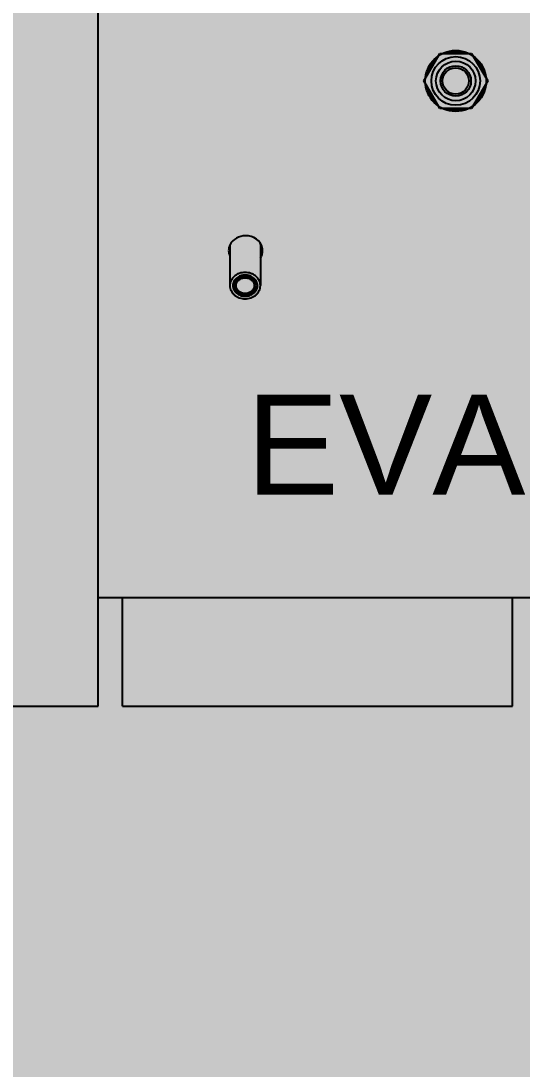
# Model space of a CAD drawing. Header units: millimetres. Extents: x -18489 to 17339, y -1599 to 10961.
# Drawn here: x -14790.1 to -14737.9, y 2328.2 to 2437.3 of the extents above; entities that cross this region are included whole.
import ezdxf

# ---------------------------------------------------------------- set-up
doc = ezdxf.new("R2010")
doc.units = ezdxf.units.MM
for name, color, linetype in [('188K-SM-03-F10-MECH-EQ-Y2257103$0$0 Xref', 8, 'Continuous'), ('188K-SM-03-F10-MECH-EQ-Y2257103$0$M-EQU-FOUNDATION', 8, 'Continuous'), ('188K-SM-03-F10-MECH-EQ-Y2257103$0$Micron CUP L10 HVAC EQU$0$M-MECH-EQU', 136, 'Continuous'), ('188K-SM-03-F10-MECH-EQ-Y2257103$0$Micron CUP L10 HVAC EQU$0$M-PHASE1 AREA', 252, 'Continuous')]:
    doc.layers.add(name, color=color, linetype=linetype)
doc.styles.add('188K-SM-03-F10-MECH-EQ-Y2257103$0$Micron CUP L10 HVAC EQU$0$Standard', font='arial.ttf')

# ---------------------------------------------------------------- blocks, each defined once
blk = doc.blocks.new('188K-SM-03-F10-MECH-EQ-Y2257103$0$Micron CUP L10 HVAC EQU$0$A$C0c53ceb0')
at = {"layer": '188K-SM-03-F10-MECH-EQ-Y2257103$0$Micron CUP L10 HVAC EQU$0$M-PHASE1 AREA'}
for p, q in [((13611.15446, 14485.38523), (13611.15446, 16156.62468)), ((13950.15984, 15136.19964), (13966.98183, 15164.74457)), ((13966.98183, 15164.74457), (13999.94268, 15164.74457)), ((13999.94268, 15164.74457), (14016.76467, 15136.19964)), ((13966.98183, 15107.65471), (13950.15984, 15136.19964)), ((14016.76467, 15136.19964), (13999.94268, 15107.65471)), ((13999.94268, 15107.65471), (13966.98183, 15107.65471)), ((13748.33495, 14965.46644), (13748.33495, 14923.16156)), ((13780.05154, 14965.97895), (13780.05154, 14923.16156)), ((14159.35197, 14598.21637), (13611.15446, 14598.21637)), ((13636.52877, 14485.38523), (13636.52877, 14598.21637)), ((14042.51778, 14485.38523), (14042.51778, 14598.21637)), ((13510.46054, 14485.38523), (13611.15446, 14485.38523)), ((13636.52877, 14485.38523), (14042.51778, 14485.38523))]:
    blk.add_line(p, q, dxfattribs=at)
for radius in [31.71789, 25.37327, 20.61578, 15.85829, 13.67619]:
    blk.add_circle((13983.46226, 15136.19964), radius, dxfattribs=at)
for centre, radius, start, end in [((13983.46226, 15136.19964), 30.4679, 69.62238986, 110.37761014), ((13983.46226, 15136.19964), 30.4679, 129.86361756, 169.03080056), ((13983.46226, 15136.19964), 30.4679, 10.96919943, 50.13638244), ((13983.46226, 15136.19964), 30.4679, 190.94857173, 230.07310786), ((13983.46226, 15136.19964), 30.4679, 309.92689214, 349.05142826), ((13983.46226, 15136.19964), 30.4679, 249.65458536, 290.34541464), ((13760.45028, 14959.59813), 13.48888, 166.7059267, 179.94675014), ((13761.01191, 14959.44938), 14.06966, 154.625343, 166.64234337), ((13760.72177, 14965.89672), 13.77524, 193.42363065, 205.60772121), ((13761.44003, 14959.25687), 14.53898, 152.85224405, 154.66286979), ((13768.11994, 14965.97708), 11.9316, 0.00897902, 6.9636012), ((13768.93515, 14959.59813), 13.48888, 0.05324986, 13.29407331), ((13761.01965, 14923.7959), 9.57644, 182.4784765, 183.79111624), ((13767.36683, 14923.7959), 9.57644, 356.20888376, 357.5215235)]:
    blk.add_arc(centre, radius, start, end, dxfattribs=at)
for points, knots in [([(13764.69272, 14975.0752), (13761.36988, 14975.0752), (13754.80693, 14973.47851), (13749.92464, 14968.66389), (13748.50276, 14965.89081)], [0, 0, 0, 0, 0.5160328555, 1, 1, 1, 1]), ([(13782.06256, 14962.69988), (13781.23496, 14966.20491), (13776.35809, 14972.88244), (13768.60672, 14975.0752), (13764.69272, 14975.0752)], [0, 0, 0, 0, 0.4792036316, 1, 1, 1, 1]), ([(13780.05154, 14923.16156), (13780.05154, 14924.06044), (13779.84404, 14925.87577), (13778.92595, 14928.47885), (13777.44007, 14930.87196), (13775.44788, 14932.96212), (13773.02777, 14934.67264), (13769.33895, 14936.37206), (13764.19324, 14937.24623), (13759.04754, 14936.37206), (13755.35871, 14934.67264), (13752.93861, 14932.96212), (13750.94642, 14930.87196), (13749.46053, 14928.47885), (13748.54245, 14925.87577), (13748.33495, 14924.06044), (13748.33495, 14923.16156)], [0, 0, 0, 0, 0.0580893086, 0.1168913136, 0.1769958679, 0.238758498, 0.3022670214, 0.3673470518, 0.5, 0.6326529482, 0.6977329786, 0.761241502, 0.8230041321, 0.8831086864, 0.9419106914, 1, 1, 1, 1]), ([(13764.19324, 14934.20344), (13763.36107, 14934.20344), (13761.7011, 14934.06269), (13759.30378, 14933.43579), (13757.08992, 14932.41639), (13755.14463, 14931.04122), (13753.5428, 14929.3607), (13752.34814, 14927.43665), (13751.61001, 14925.34376), (13751.44318, 14923.88424), (13751.44318, 14923.16156)], [0, 0, 0, 0, 0.1336453813, 0.2660251325, 0.3960593923, 0.5229513315, 0.6463553629, 0.7664463016, 0.8839385107, 1, 1, 1, 1]), ([(13764.19324, 14932.66527), (13763.477, 14932.66527), (13762.04826, 14932.54412), (13759.9849, 14932.00456), (13758.07944, 14931.12716), (13756.40513, 14929.94356), (13755.02644, 14928.49714), (13753.99821, 14926.84111), (13753.3629, 14925.03977), (13753.2193, 14923.78357), (13753.2193, 14923.16156)], [0, 0, 0, 0, 0.1336453813, 0.2660251325, 0.3960593923, 0.5229513315, 0.6463553629, 0.7664463016, 0.8839385107, 1, 1, 1, 1]), ([(13764.19324, 14933.2996), (13763.477, 14933.2996), (13762.04827, 14933.17845), (13759.9849, 14932.6389), (13758.07943, 14931.76149), (13756.40513, 14930.5779), (13755.02645, 14929.13147), (13753.99822, 14927.47544), (13753.36293, 14925.6741), (13753.21934, 14924.4179), (13753.21934, 14923.79589)], [0, 0, 0, 0, 0.1336441668, 0.2660257233, 0.3960597497, 0.522951796, 0.6463558338, 0.7664466458, 0.8839386874, 1, 1, 1, 1]), ([(13754.67827, 14923.16156), (13754.67827, 14923.70089), (13754.80276, 14924.79009), (13755.35364, 14926.35192), (13756.24515, 14927.78779), (13757.44045, 14929.04191), (13758.89253, 14930.0682), (13761.10582, 14931.08785), (13764.19324, 14931.61237), (13767.28066, 14931.08785), (13769.49396, 14930.0682), (13770.94603, 14929.04191), (13772.14134, 14927.78779), (13773.03285, 14926.35192), (13773.58373, 14924.79009), (13773.70822, 14923.70089), (13773.70822, 14923.16156)], [0, 0, 0, 0, 0.0580896369, 0.1168910495, 0.1769959692, 0.2387584412, 0.3022670424, 0.3673471053, 0.5, 0.6326528947, 0.6977329576, 0.7612415588, 0.8230040308, 0.8831089505, 0.9419103631, 1, 1, 1, 1]), ([(13776.94331, 14923.16156), (13776.94331, 14923.88424), (13776.77648, 14925.34376), (13776.03835, 14927.43665), (13774.84369, 14929.3607), (13773.24186, 14931.04122), (13771.29657, 14932.41639), (13769.08271, 14933.43579), (13766.68539, 14934.06269), (13765.02542, 14934.20344), (13764.19324, 14934.20344)], [0, 0, 0, 0, 0.1160614893, 0.2335536984, 0.3536446371, 0.4770486685, 0.6039406077, 0.7339748675, 0.8663546187, 1, 1, 1, 1]), ([(13764.19324, 14933.2996), (13764.90949, 14933.2996), (13766.33822, 14933.17845), (13768.40159, 14932.6389), (13770.30706, 14931.76149), (13771.98136, 14930.5779), (13773.36004, 14929.13147), (13774.38827, 14927.47544), (13775.02356, 14925.6741), (13775.16715, 14924.4179), (13775.16715, 14923.79589)], [0, 0, 0, 0, 0.1336441668, 0.2660257233, 0.3960597497, 0.522951796, 0.6463558338, 0.7664466458, 0.8839386874, 1, 1, 1, 1]), ([(13775.16718, 14923.16156), (13775.16718, 14923.78357), (13775.02359, 14925.03977), (13774.38828, 14926.84111), (13773.36004, 14928.49714), (13771.98136, 14929.94356), (13770.30705, 14931.12716), (13768.40159, 14932.00456), (13766.33822, 14932.54412), (13764.90949, 14932.66527), (13764.19324, 14932.66527)], [0, 0, 0, 0, 0.1160614893, 0.2335536984, 0.3536446371, 0.4770486685, 0.6039406077, 0.7339748675, 0.8663546187, 1, 1, 1, 1]), ([(13748.33495, 14923.16156), (13748.33495, 14922.26267), (13748.54245, 14920.44735), (13749.46053, 14917.84427), (13750.94642, 14915.45116), (13752.93861, 14913.36099), (13755.35871, 14911.65048), (13759.04754, 14909.95106), (13764.19324, 14909.07689), (13769.33895, 14909.95106), (13773.02777, 14911.65048), (13775.44788, 14913.36099), (13777.44007, 14915.45116), (13778.92595, 14917.84427), (13779.84404, 14920.44735), (13780.05154, 14922.26267), (13780.05154, 14923.16156)], [0, 0, 0, 0, 0.0580893086, 0.1168913136, 0.1769958679, 0.238758498, 0.3022670214, 0.3673470518, 0.5, 0.6326529482, 0.6977329786, 0.761241502, 0.8230041321, 0.8831086864, 0.9419106914, 1, 1, 1, 1]), ([(13751.44318, 14923.16156), (13751.44318, 14922.43888), (13751.61001, 14920.97936), (13752.34814, 14918.88647), (13753.5428, 14916.96242), (13755.14463, 14915.2819), (13757.08992, 14913.90673), (13759.30378, 14912.88732), (13761.7011, 14912.26043), (13763.36107, 14912.11968), (13764.19324, 14912.11968)], [0, 0, 0, 0, 0.1160614893, 0.2335536984, 0.3536446371, 0.4770486685, 0.6039406077, 0.7339748675, 0.8663546187, 1, 1, 1, 1]), ([(13751.46417, 14923.16272), (13751.51032, 14922.46634), (13751.75873, 14921.06911), (13752.57682, 14919.0858), (13753.80994, 14917.27447), (13755.41127, 14915.70012), (13757.32216, 14914.41651), (13759.47446, 14913.46739), (13761.79137, 14912.88475), (13763.39132, 14912.75401), (13764.19324, 14912.75401)], [0, 0, 0, 0, 0.1159954181, 0.2336863383, 0.3540677851, 0.4777042844, 0.6046749321, 0.7346003294, 0.8667162812, 1, 1, 1, 1]), ([(13753.2193, 14923.16156), (13753.2193, 14922.53955), (13753.3629, 14921.28335), (13753.99821, 14919.48201), (13755.02644, 14917.82598), (13756.40513, 14916.37956), (13758.07944, 14915.19596), (13759.9849, 14914.31856), (13762.04826, 14913.77899), (13763.477, 14913.65785), (13764.19324, 14913.65785)], [0, 0, 0, 0, 0.1160614893, 0.2335536984, 0.3536446371, 0.4770486685, 0.6039406077, 0.7339748675, 0.8663546187, 1, 1, 1, 1]), ([(13773.70822, 14923.16156), (13773.70822, 14922.62222), (13773.58373, 14921.53303), (13773.03285, 14919.97119), (13772.14134, 14918.53532), (13770.94603, 14917.2812), (13769.49396, 14916.25492), (13767.28066, 14915.23526), (13764.19324, 14914.71075), (13761.10582, 14915.23526), (13758.89253, 14916.25492), (13757.44045, 14917.2812), (13756.24515, 14918.53532), (13755.35364, 14919.97119), (13754.80276, 14921.53303), (13754.67827, 14922.62222), (13754.67827, 14923.16156)], [0, 0, 0, 0, 0.0580896369, 0.1168910495, 0.1769959692, 0.2387584412, 0.3022670424, 0.3673471053, 0.5, 0.6326528947, 0.6977329576, 0.7612415588, 0.8230040308, 0.8831089505, 0.9419103631, 1, 1, 1, 1]), ([(13776.92232, 14923.16272), (13776.87617, 14922.46634), (13776.62776, 14921.06911), (13775.80966, 14919.0858), (13774.57654, 14917.27447), (13772.97521, 14915.70012), (13771.06433, 14914.41651), (13768.91203, 14913.46739), (13766.59511, 14912.88475), (13764.99517, 14912.75401), (13764.19324, 14912.75401)], [0, 0, 0, 0, 0.1159954181, 0.2336863383, 0.3540677851, 0.4777042844, 0.6046749321, 0.7346003294, 0.8667162812, 1, 1, 1, 1]), ([(13764.19324, 14913.65785), (13764.90949, 14913.65785), (13766.33822, 14913.77899), (13768.40159, 14914.31856), (13770.30705, 14915.19596), (13771.98136, 14916.37956), (13773.36004, 14917.82598), (13774.38828, 14919.48201), (13775.02359, 14921.28335), (13775.16718, 14922.53955), (13775.16718, 14923.16156)], [0, 0, 0, 0, 0.1336453813, 0.2660251325, 0.3960593923, 0.5229513315, 0.6463553629, 0.7664463016, 0.8839385107, 1, 1, 1, 1]), ([(13764.19324, 14912.11968), (13765.02542, 14912.11968), (13766.68539, 14912.26043), (13769.08271, 14912.88732), (13771.29657, 14913.90673), (13773.24186, 14915.2819), (13774.84369, 14916.96242), (13776.03835, 14918.88647), (13776.77648, 14920.97936), (13776.94331, 14922.43888), (13776.94331, 14923.16156)], [0, 0, 0, 0, 0.1336453813, 0.2660251325, 0.3960593923, 0.5229513315, 0.6463553629, 0.7664463016, 0.8839385107, 1, 1, 1, 1])]:
    blk.add_open_spline(points, degree=3, knots=knots, dxfattribs=at)
for points in [[(13746.96141, 14959.61066), (13746.96141, 14957.61469), (13747.43795, 14955.57459), (13748.29962, 14953.77418)], [(13780.082, 14958.17908), (13780.99343, 14959.54835), (13781.68251, 14961.09844), (13782.06256, 14962.69881)], [(13780.082, 14952.01011), (13781.55084, 14954.21707), (13782.42402, 14956.9596), (13782.42402, 14959.61066)]]:
    blk.add_open_spline(points, degree=3, dxfattribs=at)
at = {"layer": '188K-SM-03-F10-MECH-EQ-Y2257103$0$Micron CUP L10 HVAC EQU$0$M-PHASE1 AREA', "insert": (13764.89371, 14809.62574), "char_height": 104.175694, "attachment_point": 1, "style": '188K-SM-03-F10-MECH-EQ-Y2257103$0$Micron CUP L10 HVAC EQU$0$Standard'}
blk.add_mtext('EVAPORATOR', dxfattribs=at)
blk = doc.blocks.new('188K-SM-03-F10-MECH-EQ-Y2257103$0$Micron CUP L10 HVAC EQU')
at = {"layer": '188K-SM-03-F10-MECH-EQ-Y2257103$0$Micron CUP L10 HVAC EQU$0$M-MECH-EQU'}
blk.add_blockref('188K-SM-03-F10-MECH-EQ-Y2257103$0$Micron CUP L10 HVAC EQU$0$A$C0c53ceb0', (-206166.7, 2082.2), dxfattribs=at)
blk = doc.blocks.new('188K-SM-03-F10-MECH-EQ-Y2257103')
at = {"layer": '188K-SM-03-F10-MECH-EQ-Y2257103$0$M-EQU-FOUNDATION'}
h = blk.add_hatch(dxfattribs=at)
h.set_pattern_fill('AR-CONC', color=256, scale=0.1)
h.set_pattern_definition([(50, (4473.521, 709.199), (18.218467, -1.593909), [1.905, -20.955]), (355, (4473.521, 709.2), (-3.524342, 19.105685), [1.524, -16.764058]), (100.45144, (4475.04, 709.066), (14.694125, 17.511775), [1.619001, -17.809024]), (46.1842, (4473.521, 714.28), (27.107904, -4.204233), [2.8575, -31.4325]), (96.63556, (4475.78, 713.93), (23.740413, 24.742612), [2.428502, -26.71356]), (351.18415, (4473.52, 714.28), (23.740413, 24.742612), [2.285997, -25.145973]), (21, (4476.061, 713.009), (15.161439, -10.22652), [1.905, -20.955]), (326, (4476.061, 713.01), (6.180203, 18.418797), [1.524, -16.764]), (71.45144, (4477.325, 712.157), (21.341642, 8.192277), [1.619001, -17.808994]), (37.5, (4473.5214, 709.199), (0.3088603, 8.4555039), [0, -16.5608, 0, -17.018, 0, -16.8275]), (7.5, (4473.521, 709.199), (6.6819663, 10.0180575), [0, -9.7028, 0, -16.1798, 0, -6.4135]), (327.5, (4467.857, 709.199), (13.5590595, -0.5728744), [0, -6.35, 0, -19.812, 0, -26.289]), (317.5, (4465.317, 709.199), (14.812918, 2.542649), [0, -8.255, 0, -13.1572, 0, -18.669])])
h.paths.add_polyline_path([(-14928.15, 5602.46), (-14278.15, 5602.46), (-14278.15, 1902.46), (-14928.15, 1902.46)], flags=16)
h.paths.add_polyline_path([(-14933.15, 5607.46), (-14273.15, 5607.46), (-14273.15, 1897.46), (-14933.15, 1897.46)])
h = blk.add_hatch(dxfattribs=at)
h.set_pattern_fill('AR-CONC', color=256, scale=0.3)
h.set_pattern_definition([(50, (4473.52, 709.2), (54.6554, -4.78173), [5.715, -62.865]), (355, (4473.52, 709.2), (-10.57303, 57.31705), [4.572, -50.29218]), (100.45144, (4478.076, 708.8), (44.08237, 52.53533), [4.857, -53.42707]), (46.1842, (4473.52, 724.44), (81.32371, -12.6127), [8.5725, -94.2975]), (96.63556, (4480.3, 723.39), (71.22124, 74.22784), [7.2855, -80.14068]), (351.18415, (4473.52, 724.44), (71.22124, 74.22784), [6.858, -75.43792]), (21, (4481.14, 720.63), (45.48432, -30.67956), [5.715, -62.865]), (326, (4481.14, 720.63), (18.54061, 55.25639), [4.572, -50.292]), (71.45144, (4484.93, 718.07), (64.02493, 24.57683), [4.857, -53.42698]), (37.5, (4473.521, 709.2), (0.926581, 25.366512), [0, -49.6824, 0, -51.054, 0, -50.4825]), (7.5, (4473.52, 709.2), (20.0459, 30.054172), [0, -29.1084, 0, -48.5394, 0, -19.2405]), (327.5, (4456.529, 709.2), (40.677179, -1.718623), [0, -19.05, 0, -59.436, 0, -78.867]), (317.5, (4448.91, 709.2), (44.438754, 7.62795), [0, -24.765, 0, -39.4716, 0, -56.007])])
h.paths.add_polyline_path([(-14918.15, 5592.46), (-14288.15, 5592.46), (-14288.15, 1912.46), (-14918.15, 1912.46)])
at = {"layer": '188K-SM-03-F10-MECH-EQ-Y2257103$0$0 Xref', "xscale": 0.1, "yscale": 0.1, "zscale": 0.1}
blk.add_blockref('188K-SM-03-F10-MECH-EQ-Y2257103$0$Micron CUP L10 HVAC EQU', (4473.52, 709.2), dxfattribs=at)

msp = doc.modelspace()

# ---------------------------------------------------------------- block references
msp.add_blockref('188K-SM-03-F10-MECH-EQ-Y2257103', (0, 0))

doc.saveas('drawing.dxf')
